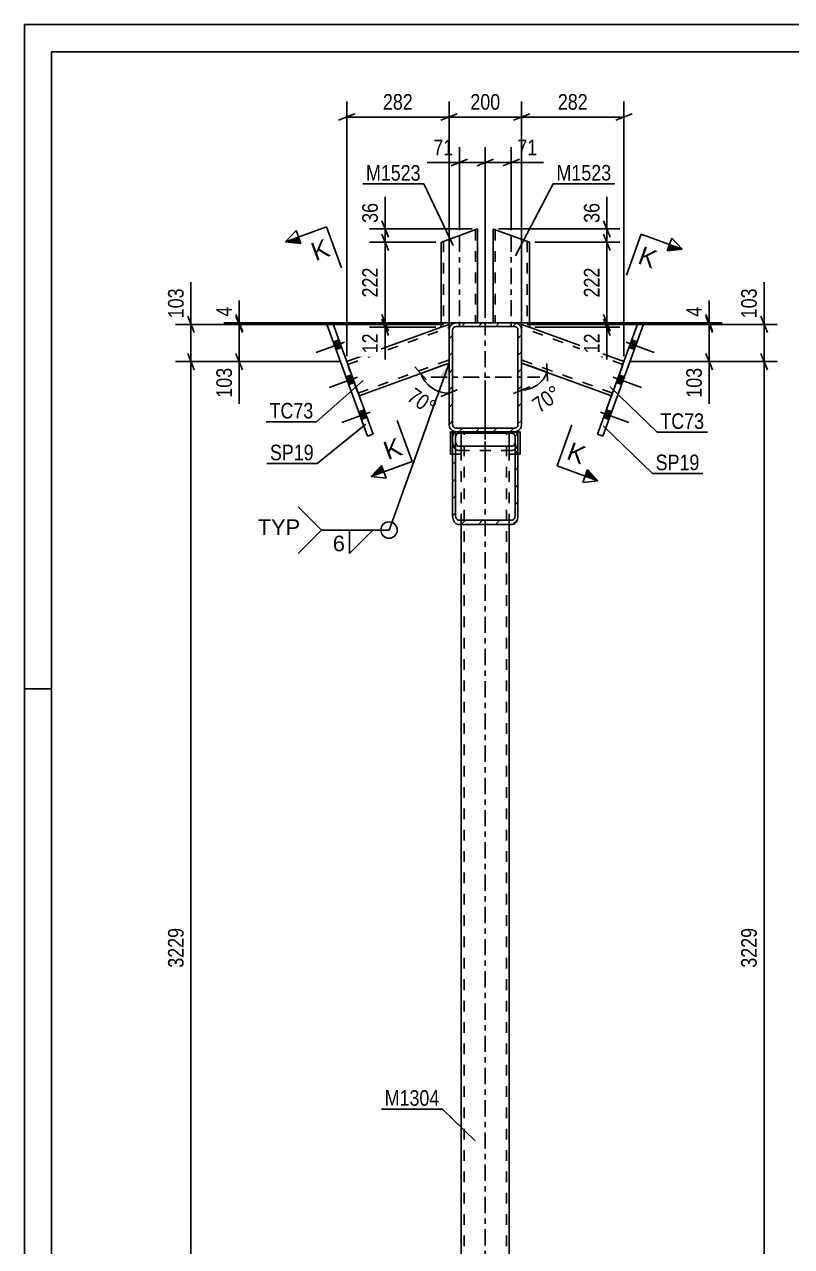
# Model space of a CAD drawing. Header units: millimetres. Extents: x 0 to 594, y 0 to 420.
# Drawn here: x 0 to 140.9, y 195.6 to 420 of the extents above; entities that cross this region are included whole.
import ezdxf

# ---------------------------------------------------------------- set-up
doc = ezdxf.new("R2010")
doc.units = ezdxf.units.MM
doc.linetypes.add('DXK_LINE_DOT2', pattern=[3.9198, 1.9599, -1.9599])
doc.linetypes.add('DXK_LINE_DOT3', pattern=[5.9187, 2.979, -0.9799, 0.9799, -0.9799])
doc.styles.add('Arial', font='ARIAL.TTF', dxfattribs={"height": 0.2})
doc.styles.add('Arial Narrow', font='ARIALN.TTF', dxfattribs={"height": 0.2})

# ---------------------------------------------------------------- blocks, each defined once
blk = doc.blocks.new('Unknown-761544551-1135 - 11509')
at = {"color": 5, "linetype": 'Continuous'}
for p, q in [((594, 420), (0, 420)), ((0, 420), (0, 0)), ((589, 415), (5, 415)), ((5, 415), (5, 5)), ((5, 298), (0, 298))]:
    blk.add_line(p, q, dxfattribs=at)
blk = doc.blocks.new('Part-761544551-2228 - 2136')
at = {"linetype": 'Continuous'}
h = blk.add_hatch(dxfattribs=at)
h.set_pattern_fill('', scale=0.7, style=0, pattern_type=0)
h.set_pattern_definition([(45, (77.988, 346.5466), (-1.57154, 1.57154), [])])
h.paths.add_polyline_path([(77.99, 363.88), (77.99, 346.55), (78.09, 346.04), (78.38, 345.6), (78.81, 345.31), (79.32, 345.21), (89.99, 345.21), (90.5, 345.31), (90.93, 345.6), (91.22, 346.04), (91.32, 346.55), (91.32, 363.88), (91.22, 364.39), (90.93, 364.82), (90.5, 365.11), (89.99, 365.21), (79.32, 365.21), (78.81, 365.11), (78.38, 364.82), (78.09, 364.39)])
h.paths.add_polyline_path([(78.85, 364.35), (79.07, 364.5), (79.32, 364.55), (89.99, 364.55), (90.24, 364.5), (90.46, 364.35), (90.6, 364.14), (90.65, 363.88), (90.65, 346.55), (90.6, 346.29), (90.46, 346.08), (90.24, 345.93), (89.99, 345.88), (79.32, 345.88), (79.07, 345.93), (78.85, 346.08), (78.71, 346.29), (78.65, 346.55), (78.65, 363.88), (78.71, 364.14)])
at = {"color": 2, "linetype": 'Continuous'}
for p, q in [((78.09, 364.39), (77.99, 363.88)), ((77.99, 346.55), (77.99, 363.88)), ((78.65, 363.88), (78.71, 364.14)), ((78.65, 346.55), (78.65, 363.88)), ((79.32, 365.21), (78.81, 365.11)), ((79.07, 364.5), (79.32, 364.55)), ((79.32, 365.21), (89.99, 365.21)), ((79.32, 364.55), (89.99, 364.55)), ((90.5, 365.11), (89.99, 365.21)), ((89.99, 364.55), (90.24, 364.5)), ((90.6, 364.14), (90.65, 363.88)), ((90.65, 346.55), (90.65, 363.88)), ((91.32, 363.88), (91.22, 364.39)), ((91.32, 346.55), (91.32, 363.88)), ((77.99, 346.55), (78.09, 346.04)), ((78.71, 346.29), (78.65, 346.55)), ((79.32, 345.88), (79.07, 345.93)), ((79.32, 345.88), (89.99, 345.88)), ((90.24, 345.93), (89.99, 345.88)), ((90.65, 346.55), (90.6, 346.29)), ((91.22, 346.04), (91.32, 346.55)), ((78.81, 345.31), (79.32, 345.21)), ((79.32, 345.21), (89.99, 345.21)), ((89.99, 345.21), (90.5, 345.31))]:
    blk.add_line(p, q, dxfattribs=at)
at = {"color": 7, "linetype": 'DXK_LINE_DOT3'}
for p, q in [((84.65, 345.21), (84.65, 365.21)), ((74.65, 355.21), (94.65, 355.21))]:
    blk.add_line(p, q, dxfattribs=at)
at = {"color": 2, "linetype": 'Continuous'}
for centre, radius, start, end in [((79.32, 363.88), 1.33, 112.5, 157.5), ((79.32, 363.88), 0.667, 112.5, 157.5), ((89.99, 363.88), 0.667, 22.5, 67.5), ((89.99, 363.88), 1.33, 22.5, 67.5), ((79.32, 346.55), 1.33, 202.5, 247.5), ((79.32, 346.55), 0.667, 202.5, 247.5), ((89.99, 346.55), 0.667, 292.5, 337.5), ((89.99, 346.55), 1.33, 292.5, 337.5)]:
    blk.add_arc(centre, radius, start, end, dxfattribs=at)
blk = doc.blocks.new('Part-761544551-2164 - 2136')
at = {"color": 2, "linetype": 'Continuous'}
for p, q in [((112.68, 365.13), (105.27, 344.77)), ((106.27, 344.4), (113.68, 364.76)), ((113.68, 364.76), (112.68, 365.13)), ((105.27, 344.77), (106.27, 344.4))]:
    blk.add_line(p, q, dxfattribs=at)
blk = doc.blocks.new('Part-761544551-2204 - 2136')
at = {"color": 7, "linetype": 'DXK_LINE_DOT3'}
blk.add_line((84.65, 340.42), (84.65, 352.5), dxfattribs=at)
at = {"color": 7, "linetype": 'DXK_LINE_DOT2'}
for p, q in [((78.65, 333.22), (78.65, 345.21)), ((78.65, 345.21), (79.19, 345.21)), ((79.19, 345.21), (79.19, 333.22)), ((90.12, 333.22), (90.12, 345.21)), ((90.12, 345.21), (90.65, 345.21)), ((90.65, 345.21), (90.65, 333.22)), ((78.65, 343.33), (78.74, 342.74)), ((79.23, 343.04), (79.19, 343.33)), ((79.31, 341.89), (79.52, 341.84)), ((79.72, 342.55), (79.52, 342.61)), ((79.52, 341.84), (79.72, 341.78)), ((79.72, 342.55), (89.59, 342.55)), ((89.59, 341.78), (79.72, 341.78)), ((89.79, 342.61), (89.59, 342.55)), ((89.59, 341.78), (89.97, 341.89)), ((89.97, 341.89), (90, 341.89)), ((90.12, 343.33), (90.08, 343.04)), ((90.57, 342.74), (90.65, 343.33))]:
    blk.add_line(p, q, dxfattribs=at)
for centre, radius, start, end in [((80.12, 343.06), 1.42, 193.2949, 235.5336), ((79.92, 343.2), 0.709, 193.2949, 235.5336), ((89.39, 343.2), 0.709, 304.4664, 346.7051), ((89.19, 343.06), 1.42, 304.4664, 346.7051)]:
    blk.add_arc(centre, radius, start, end, dxfattribs=at)
blk = doc.blocks.new('Part-761544551-2288 - 2136')
at = {"color": 2, "linetype": 'Continuous'}
for p, q in [((78.25, 345.21), (78.65, 345.21)), ((78.25, 341.11), (78.25, 345.21)), ((80.25, 342.56), (80.25, 344.94)), ((78.25, 341.11), (78.65, 341.11))]:
    blk.add_line(p, q, dxfattribs=at)
at = {"color": 7, "linetype": 'DXK_LINE_DOT2'}
for p, q in [((78.65, 345.21), (80.25, 345.21)), ((80.25, 345.21), (80.25, 344.94)), ((78.65, 341.11), (80.25, 341.11)), ((80.25, 341.11), (80.25, 342.56))]:
    blk.add_line(p, q, dxfattribs=at)
blk = doc.blocks.new('Part-761544551-2144 - 2136')
at = {"color": 2, "linetype": 'Continuous'}
for p, q in [((91.32, 364.92), (91.32, 363.88)), ((110.12, 358.08), (92.75, 364.4)), ((107.84, 351.82), (91.32, 357.83))]:
    blk.add_line(p, q, dxfattribs=at)
at = {"color": 7, "linetype": 'DXK_LINE_DOT2'}
for p, q in [((91.32, 364.92), (91.32, 364.59)), ((91.32, 364.92), (92.75, 364.4)), ((109.93, 357.58), (91.32, 364.35)), ((91.32, 363.88), (91.32, 357.83)), ((108.02, 352.32), (91.32, 358.4)), ((107.84, 351.82), (110.12, 358.08))]:
    blk.add_line(p, q, dxfattribs=at)
blk = doc.blocks.new('Part-761544551-2169 - 2136')
at = {"color": 2, "linetype": 'Continuous'}
for p, q in [((55.63, 364.76), (56.63, 365.13)), ((55.63, 364.76), (63.04, 344.4)), ((64.04, 344.77), (56.63, 365.13)), ((63.04, 344.4), (64.04, 344.77))]:
    blk.add_line(p, q, dxfattribs=at)
blk = doc.blocks.new('Part-761544551-2187 - 2136')
at = {"color": 2, "linetype": 'Continuous'}
for p, q in [((76.56, 364.4), (59.19, 358.08)), ((77.99, 364.92), (77.99, 363.88)), ((61.47, 351.82), (77.99, 357.83))]:
    blk.add_line(p, q, dxfattribs=at)
at = {"color": 7, "linetype": 'DXK_LINE_DOT2'}
for p, q in [((59.38, 357.58), (77.99, 364.35)), ((76.56, 364.4), (77.99, 364.92)), ((77.99, 363.88), (77.99, 357.83)), ((59.19, 358.08), (61.47, 351.82)), ((61.29, 352.32), (77.99, 358.4))]:
    blk.add_line(p, q, dxfattribs=at)
blk = doc.blocks.new('Bolt-761544551-2379 - 2136')
at = {"linetype": 'Continuous'}
for points in [[(111.56, 362.06), (111.06, 360.68), (112.06, 360.32), (112.57, 361.7)], [(111.56, 362.06), (111.06, 360.68), (112.06, 360.32), (112.57, 361.7)], [(111.56, 362.06), (111.06, 360.68), (112.06, 360.32), (112.57, 361.7)], [(109.23, 355.64), (108.72, 354.26), (109.73, 353.9), (110.23, 355.27)], [(109.23, 355.64), (108.72, 354.26), (109.73, 353.9), (110.23, 355.27)], [(106.89, 349.22), (106.39, 347.84), (107.39, 347.47), (107.89, 348.85)], [(106.89, 349.22), (106.39, 347.84), (107.39, 347.47), (107.89, 348.85)], [(106.89, 349.22), (106.39, 347.84), (107.39, 347.47), (107.89, 348.85)]]:
    blk.add_hatch(color=1, dxfattribs=at).paths.add_polyline_path(points)
at = {"color": 1, "linetype": 'Continuous'}
for p, q in [((110.5, 361.67), (115.7, 359.77)), ((110.5, 361.67), (115.7, 359.77)), ((110.5, 361.67), (115.7, 359.77)), ((111.56, 362.06), (112.57, 361.7)), ((111.56, 362.06), (112.57, 361.7)), ((111.56, 362.06), (112.57, 361.7)), ((111.06, 360.68), (112.06, 360.32)), ((111.06, 360.68), (112.06, 360.32)), ((111.06, 360.68), (112.06, 360.32)), ((108.16, 355.25), (113.36, 353.35)), ((108.16, 355.25), (113.36, 353.35)), ((109.23, 355.64), (110.23, 355.27)), ((109.23, 355.64), (110.23, 355.27)), ((108.72, 354.26), (109.73, 353.9)), ((108.72, 354.26), (109.73, 353.9)), ((105.82, 348.82), (111.02, 346.93)), ((105.82, 348.82), (111.02, 346.93)), ((105.82, 348.82), (111.02, 346.93)), ((106.39, 347.84), (107.39, 347.47)), ((106.39, 347.84), (107.39, 347.47)), ((106.39, 347.84), (107.39, 347.47)), ((106.89, 349.22), (107.89, 348.85)), ((106.89, 349.22), (107.89, 348.85)), ((106.89, 349.22), (107.89, 348.85))]:
    blk.add_line(p, q, dxfattribs=at)
blk = doc.blocks.new('Part-761544551-2221 - 2136')
at = {"color": 7, "linetype": 'DXK_LINE_DOT3'}
blk.add_line((84.65, 142.55), (84.65, 355.21), dxfattribs=at)
at = {"color": 7, "linetype": 'DXK_LINE_DOT2'}
for p, q in [((80.25, 345.21), (89.05, 345.21)), ((80.25, 328.2), (80.25, 345.21)), ((80.79, 152.55), (80.79, 345.21)), ((88.52, 152.55), (88.52, 345.21)), ((89.05, 328.2), (89.05, 345.21)), ((80.25, 152.55), (80.25, 169.56)), ((89.05, 152.55), (89.05, 169.56)), ((80.25, 152.55), (89.05, 152.55))]:
    blk.add_line(p, q, dxfattribs=at)
at = {"color": 2, "linetype": 'Continuous'}
for p, q in [((80.25, 169.56), (80.25, 328.2)), ((89.05, 169.56), (89.05, 328.2))]:
    blk.add_line(p, q, dxfattribs=at)
blk = doc.blocks.new('Part-761544551-2232 - 2136')
at = {"linetype": 'Continuous'}
h = blk.add_hatch(dxfattribs=at)
h.set_pattern_fill('', scale=0.7, style=0, pattern_type=0)
h.set_pattern_definition([(45, (78.6547, 329.7607), (-1.57154, 1.57154), [])])
h.paths.add_polyline_path([(78.65, 344.16), (78.65, 329.76), (78.74, 329.16), (78.97, 328.66), (79.31, 328.32), (79.72, 328.2), (89.59, 328.2), (90, 328.32), (90.34, 328.66), (90.57, 329.16), (90.65, 329.76), (90.65, 344.16), (90.57, 344.76), (90.37, 345.21), (78.94, 345.21), (78.74, 344.76)])
h.paths.add_polyline_path([(79.34, 344.71), (79.52, 344.88), (79.72, 344.94), (89.59, 344.94), (89.79, 344.88), (89.97, 344.71), (90.08, 344.46), (90.12, 344.16), (90.12, 329.76), (90.08, 329.46), (89.97, 329.21), (89.79, 329.04), (89.59, 328.98), (79.72, 328.98), (79.52, 329.04), (79.34, 329.21), (79.23, 329.46), (79.19, 329.76), (79.19, 344.16), (79.23, 344.46)])
at = {"color": 2, "linetype": 'Continuous'}
for p, q in [((78.65, 344.16), (78.65, 345.21)), ((78.65, 345.21), (78.94, 345.21)), ((78.74, 344.76), (78.65, 344.16)), ((78.65, 329.76), (78.65, 344.16)), ((78.94, 345.21), (78.74, 344.76)), ((78.94, 345.21), (90.37, 345.21)), ((79.19, 344.16), (79.23, 344.46)), ((79.19, 329.76), (79.19, 344.16)), ((79.52, 344.88), (79.72, 344.94)), ((79.72, 344.94), (89.59, 344.94)), ((89.59, 344.94), (89.79, 344.88)), ((90.08, 344.46), (90.12, 344.16)), ((90.12, 329.76), (90.12, 344.16)), ((90.65, 345.21), (90.37, 345.21)), ((90.57, 344.76), (90.37, 345.21)), ((90.65, 344.16), (90.57, 344.76)), ((90.65, 344.16), (90.65, 345.21)), ((90.65, 329.76), (90.65, 344.16)), ((79.19, 343.33), (79.23, 343.04)), ((79.52, 342.61), (79.72, 342.55)), ((79.72, 342.55), (89.59, 342.55)), ((89.59, 342.55), (89.79, 342.61)), ((90.08, 343.04), (90.12, 343.33)), ((78.65, 329.76), (78.74, 329.16)), ((79.23, 329.46), (79.19, 329.76)), ((79.31, 328.32), (79.72, 328.2)), ((79.72, 328.98), (79.52, 329.04)), ((79.72, 328.98), (89.59, 328.98)), ((79.72, 328.2), (89.59, 328.2)), ((89.79, 329.04), (89.59, 328.98)), ((89.59, 328.2), (90, 328.32)), ((90.12, 329.76), (90.08, 329.46)), ((90.57, 329.16), (90.65, 329.76))]:
    blk.add_line(p, q, dxfattribs=at)
at = {"color": 7, "linetype": 'DXK_LINE_DOT2'}
for p, q in [((78.65, 329.76), (78.65, 344.16)), ((78.94, 345.21), (90.37, 345.21)), ((79.19, 329.76), (79.19, 345.21)), ((90.12, 329.76), (90.12, 345.21)), ((90.65, 329.76), (90.65, 344.16)), ((78.74, 342.74), (78.65, 343.33)), ((79.72, 341.78), (79.31, 341.89)), ((79.72, 341.78), (89.59, 341.78)), ((90, 341.89), (89.59, 341.78)), ((90.65, 343.33), (90.57, 342.74))]:
    blk.add_line(p, q, dxfattribs=at)
at = {"color": 2, "linetype": 'Continuous'}
for centre, radius, start, end in [((79.92, 344.3), 0.709, 124.4664, 166.7051), ((89.39, 344.3), 0.709, 13.2949, 55.5336), ((79.92, 343.2), 0.709, 193.2949, 235.5336), ((89.39, 343.2), 0.709, 304.4664, 346.7051), ((80.12, 329.49), 1.42, 193.2949, 235.5336), ((79.92, 329.63), 0.709, 193.2949, 235.5336), ((89.39, 329.63), 0.709, 304.4664, 346.7051), ((89.19, 329.49), 1.42, 304.4664, 346.7051)]:
    blk.add_arc(centre, radius, start, end, dxfattribs=at)
at = {"color": 7, "linetype": 'DXK_LINE_DOT2'}
for centre, start, end in [((80.12, 343.06), 193.2949, 235.5336), ((89.19, 343.06), 304.4664, 346.7051)]:
    blk.add_arc(centre, 1.42, start, end, dxfattribs=at)
blk = doc.blocks.new('Part-761544551-2258 - 2136')
at = {"color": 2, "linetype": 'Continuous'}
for p, q in [((86.08, 382.44), (86.14, 382.41)), ((86.08, 365.21), (86.08, 382.44)), ((86.14, 382.41), (92.75, 380.01)), ((92.75, 380.01), (92.75, 364.4)), ((89.99, 365.21), (91.32, 365.21)), ((91.32, 365.21), (91.32, 364.92)), ((91.32, 364.92), (92.69, 364.42)), ((92.75, 364.4), (92.69, 364.42))]:
    blk.add_line(p, q, dxfattribs=at)
at = {"color": 7, "linetype": 'DXK_LINE_DOT2'}
for p, q in [((86.48, 382.29), (86.48, 365.21)), ((86.48, 382.29), (86.51, 382.28)), ((92.35, 380.15), (92.35, 364.55)), ((89.99, 365.21), (86.08, 365.21))]:
    blk.add_line(p, q, dxfattribs=at)
at = {"color": 7, "linetype": 'DXK_LINE_DOT3'}
blk.add_line((89.42, 381.22), (89.42, 364.4), dxfattribs=at)
blk = doc.blocks.new('Part-761544551-2273 - 2136')
at = {"color": 2, "linetype": 'Continuous'}
for p, q in [((76.62, 380.03), (82.43, 382.14)), ((83.23, 382.44), (82.43, 382.14)), ((83.23, 365.21), (83.23, 382.44)), ((76.56, 380.01), (76.62, 380.03)), ((76.56, 380.01), (76.56, 364.4)), ((77.99, 364.92), (76.56, 364.4)), ((79.32, 365.21), (77.99, 365.21)), ((77.99, 365.21), (77.99, 364.92))]:
    blk.add_line(p, q, dxfattribs=at)
at = {"color": 7, "linetype": 'DXK_LINE_DOT2'}
for p, q in [((82.83, 382.29), (82.83, 365.21)), ((76.96, 380.15), (76.99, 380.17)), ((76.96, 380.15), (76.96, 364.55)), ((79.32, 365.21), (83.23, 365.21))]:
    blk.add_line(p, q, dxfattribs=at)
at = {"color": 7, "linetype": 'DXK_LINE_DOT3'}
blk.add_line((79.89, 381.22), (79.89, 364.4), dxfattribs=at)
blk = doc.blocks.new('Part-761544551-2274 - 2136')
at = {"color": 7, "linetype": 'DXK_LINE_DOT2'}
for p, q in [((78.25, 345.21), (78.25, 345.21)), ((78.25, 345.21), (80.25, 345.21)), ((80.25, 345.21), (78.25, 345.21)), ((78.25, 345.21), (78.25, 341.11)), ((80.25, 345.21), (80.25, 345.21)), ((80.25, 345.21), (80.25, 341.11)), ((80.25, 341.11), (78.25, 341.11)), ((80.25, 341.11), (78.25, 341.11))]:
    blk.add_line(p, q, dxfattribs=at)
blk = doc.blocks.new('Part-761544551-2275 - 2136')
at = {"color": 7, "linetype": 'DXK_LINE_DOT2'}
for p, q in [((91.05, 345.21), (89.05, 345.21)), ((89.05, 345.21), (89.05, 345.21)), ((89.05, 345.21), (91.05, 345.21)), ((89.05, 341.11), (89.05, 345.21)), ((91.05, 345.21), (91.05, 345.21)), ((91.05, 341.11), (91.05, 345.21)), ((91.05, 341.11), (89.05, 341.11)), ((89.05, 341.11), (91.05, 341.11))]:
    blk.add_line(p, q, dxfattribs=at)
blk = doc.blocks.new('Part-761544551-2289 - 2136')
at = {"color": 7, "linetype": 'DXK_LINE_DOT2'}
for p, q in [((90.65, 345.21), (89.05, 345.21)), ((89.05, 344.94), (89.05, 345.21)), ((89.05, 341.11), (89.05, 342.56)), ((90.65, 341.11), (89.05, 341.11))]:
    blk.add_line(p, q, dxfattribs=at)
at = {"color": 2, "linetype": 'Continuous'}
for p, q in [((89.05, 342.56), (89.05, 344.94)), ((91.05, 345.21), (90.65, 345.21)), ((91.05, 341.11), (91.05, 345.21)), ((91.05, 341.11), (90.65, 341.11))]:
    blk.add_line(p, q, dxfattribs=at)
blk = doc.blocks.new('Bolt-761544551-2365 - 2136')
at = {"linetype": 'Continuous'}
for points in [[(58.25, 360.68), (57.75, 362.06), (56.74, 361.7), (57.25, 360.32)], [(58.25, 360.68), (57.75, 362.06), (56.74, 361.7), (57.25, 360.32)], [(58.25, 360.68), (57.75, 362.06), (56.74, 361.7), (57.25, 360.32)], [(60.59, 354.26), (60.08, 355.64), (59.08, 355.27), (59.58, 353.9)], [(60.59, 354.26), (60.08, 355.64), (59.08, 355.27), (59.58, 353.9)], [(62.92, 347.84), (62.42, 349.22), (61.42, 348.85), (61.92, 347.47)], [(62.92, 347.84), (62.42, 349.22), (61.42, 348.85), (61.92, 347.47)], [(62.92, 347.84), (62.42, 349.22), (61.42, 348.85), (61.92, 347.47)]]:
    blk.add_hatch(color=1, dxfattribs=at).paths.add_polyline_path(points)
at = {"color": 1, "linetype": 'Continuous'}
for p, q in [((58.81, 361.67), (53.61, 359.77)), ((58.81, 361.67), (53.61, 359.77)), ((58.81, 361.67), (53.61, 359.77)), ((57.75, 362.06), (56.74, 361.7)), ((57.75, 362.06), (56.74, 361.7)), ((57.75, 362.06), (56.74, 361.7)), ((58.25, 360.68), (57.25, 360.32)), ((58.25, 360.68), (57.25, 360.32)), ((58.25, 360.68), (57.25, 360.32)), ((61.15, 355.25), (55.95, 353.35)), ((61.15, 355.25), (55.95, 353.35)), ((60.08, 355.64), (59.08, 355.27)), ((60.08, 355.64), (59.08, 355.27)), ((60.59, 354.26), (59.58, 353.9)), ((60.59, 354.26), (59.58, 353.9)), ((63.49, 348.82), (58.29, 346.93)), ((63.49, 348.82), (58.29, 346.93)), ((63.49, 348.82), (58.29, 346.93)), ((62.42, 349.22), (61.42, 348.85)), ((62.42, 349.22), (61.42, 348.85)), ((62.42, 349.22), (61.42, 348.85)), ((62.92, 347.84), (61.92, 347.47)), ((62.92, 347.84), (61.92, 347.47)), ((62.92, 347.84), (61.92, 347.47))]:
    blk.add_line(p, q, dxfattribs=at)
blk = doc.blocks.new('AngleDimension-761544551-2536 - 2136')
at = {"color": 7, "linetype": 'Continuous'}
for p, q in [((71.71, 357.14), (73.86, 354.73)), ((72.79, 355.93), (77.99, 357.83)), ((77.05, 357.49), (72.79, 355.93)), ((77.99, 352.29), (77.99, 357.83)), ((79.49, 352.89), (76.49, 351.69))]:
    blk.add_line(p, q, dxfattribs=at)
blk.add_arc((77.99, 357.83), 5.54, 200, 270, dxfattribs=at)
at = {"color": 0}
blk.add_wipeout([(74.53, 347.26), (76.94, 350.7), (71.65, 354.41), (69.24, 350.97)], dxfattribs=at)
at = {"color": 3, "style": 'Arial Narrow'}
blk.add_text('70°', height=2.863, rotation=-35.002, dxfattribs=at).set_placement((70.08, 351.11))
blk = doc.blocks.new('StraightDimension-761544551-7397 - 2136')
at = {"color": 7, "linetype": 'Continuous'}
for p, q in [((38.86, 366.42), (40.06, 363.42)), ((76.99, 364.92), (36.61, 364.92)), ((39.46, 358.08), (39.46, 364.92)), ((40.06, 356.58), (38.86, 359.58)), ((58.19, 358.08), (36.61, 358.08))]:
    blk.add_line(p, q, dxfattribs=at)
at = {"color": 0}
blk.add_wipeout([(38.71, 357.56), (34.51, 357.56), (34.51, 350.87), (38.71, 350.87)], dxfattribs=at)
at = {"color": 7, "linetype": 'Continuous'}
blk.add_line((39.46, 358.08), (39.46, 350.35), dxfattribs=at)
blk.add_line((39.46, 358.08), (39.46, 350.35), dxfattribs=at)
at = {"color": 3, "style": 'Arial Narrow'}
blk.add_text('103', height=2.863, rotation=90.0002, dxfattribs=at).set_placement((38.11, 351.47))
blk = doc.blocks.new('StraightDimension-761544551-2446 - 2136')
at = {"color": 7, "linetype": 'Continuous'}
for p, q in [((65.66, 366.71), (66.86, 363.71)), ((66.86, 362.9), (65.66, 365.9)), ((78.32, 365.21), (63.41, 365.21)), ((75.56, 364.4), (63.41, 364.4)), ((66.26, 364.4), (66.26, 365.21))]:
    blk.add_line(p, q, dxfattribs=at)
at = {"color": 0}
blk.add_wipeout([(65.51, 363.88), (61.31, 363.88), (61.31, 359.02), (65.51, 359.02)], dxfattribs=at)
at = {"color": 7, "linetype": 'Continuous'}
blk.add_line((66.26, 364.4), (66.26, 358.5), dxfattribs=at)
blk.add_line((66.26, 364.4), (66.26, 358.5), dxfattribs=at)
at = {"color": 3, "style": 'Arial Narrow'}
blk.add_text('12', height=2.863, rotation=90.0002, dxfattribs=at).set_placement((64.91, 359.62))
blk = doc.blocks.new('StraightDimension-761544551-2521 - 2136')
at = {"color": 7, "linetype": 'Continuous'}
for p, q in [((84.65, 366.12), (84.65, 397.49)), ((89.42, 382.22), (89.42, 397.49)), ((83.15, 394.04), (86.15, 395.24)), ((90.92, 395.24), (87.92, 394.04)), ((84.65, 394.64), (89.42, 394.64))]:
    blk.add_line(p, q, dxfattribs=at)
at = {"color": 0}
blk.add_wipeout([(94.8, 395.39), (94.8, 399.59), (89.94, 399.59), (89.94, 395.39)], dxfattribs=at)
at = {"color": 7, "linetype": 'Continuous'}
blk.add_line((89.42, 394.64), (95.32, 394.64), dxfattribs=at)
blk.add_line((89.42, 394.64), (95.32, 394.64), dxfattribs=at)
at = {"color": 3, "style": 'Arial Narrow'}
blk.add_text('71', height=2.863, dxfattribs=at).set_placement((90.54, 395.99))
blk = doc.blocks.new('StraightDimension-761544551-7466 - 2136')
at = {"color": 7, "linetype": 'Continuous'}
for p, q in [((125.17, 366.71), (126.37, 363.71)), ((126.37, 363.42), (125.17, 366.42)), ((90.99, 365.21), (128.17, 365.21)), ((92.32, 364.92), (128.17, 364.92)), ((125.77, 364.92), (125.77, 365.21))]:
    blk.add_line(p, q, dxfattribs=at)
at = {"color": 0}
blk.add_wipeout([(125.02, 368.77), (120.82, 368.77), (120.82, 365.74), (125.02, 365.74)], dxfattribs=at)
at = {"color": 7, "linetype": 'Continuous'}
blk.add_line((125.77, 365.21), (125.77, 369.29), dxfattribs=at)
blk.add_line((125.77, 365.21), (125.77, 369.29), dxfattribs=at)
at = {"color": 3, "style": 'Arial Narrow'}
blk.add_text('4', height=2.86, rotation=90.0002, dxfattribs=at).set_placement((124.42, 366.34))
blk = doc.blocks.new('AngleDimension-761544551-2532 - 2136')
at = {"color": 7, "linetype": 'Continuous'}
for p, q in [((96, 356.13), (91.32, 357.83)), ((91.32, 352.85), (91.32, 357.83)), ((92.26, 357.49), (96, 356.13)), ((95.95, 357.74), (96.05, 354.51)), ((89.82, 352.25), (92.82, 353.45))]:
    blk.add_line(p, q, dxfattribs=at)
blk.add_arc((91.32, 357.83), 4.98, 270, 340, dxfattribs=at)
at = {"color": 0}
blk.add_wipeout([(99.75, 351.43), (97.34, 354.87), (92.05, 351.16), (94.46, 347.72)], dxfattribs=at)
at = {"color": 3, "style": 'Arial Narrow'}
blk.add_text('70°', height=2.863, rotation=35.002, dxfattribs=at).set_placement((94.6, 348.56))
blk = doc.blocks.new('StraightDimension-761544551-2429 - 2136')
at = {"color": 7, "linetype": 'Continuous'}
for p, q in [((106.38, 366.71), (107.58, 363.71)), ((107.58, 362.9), (106.38, 365.9)), ((87.08, 365.21), (109.38, 365.21)), ((93.75, 364.4), (109.38, 364.4)), ((106.98, 364.4), (106.98, 365.21))]:
    blk.add_line(p, q, dxfattribs=at)
at = {"color": 0}
blk.add_wipeout([(106.23, 363.88), (102.03, 363.88), (102.03, 359.02), (106.23, 359.02)], dxfattribs=at)
at = {"color": 7, "linetype": 'Continuous'}
blk.add_line((106.98, 364.4), (106.98, 358.5), dxfattribs=at)
blk.add_line((106.98, 364.4), (106.98, 358.5), dxfattribs=at)
at = {"color": 3, "style": 'Arial Narrow'}
blk.add_text('12', height=2.863, rotation=90.0002, dxfattribs=at).set_placement((105.63, 359.62))
blk = doc.blocks.new('StraightDimension-761544551-2381 - 2136')
at = {"color": 7, "linetype": 'Continuous'}
for p, q in [((106.38, 383.94), (107.58, 380.94)), ((87.08, 382.44), (109.38, 382.44)), ((107.58, 378.51), (106.38, 381.51)), ((106.98, 380.01), (106.98, 382.44)), ((93.75, 380.01), (109.38, 380.01))]:
    blk.add_line(p, q, dxfattribs=at)
at = {"color": 0}
blk.add_wipeout([(106.23, 387.82), (102.03, 387.82), (102.03, 382.96), (106.23, 382.96)], dxfattribs=at)
at = {"color": 7, "linetype": 'Continuous'}
blk.add_line((106.98, 382.44), (106.98, 388.34), dxfattribs=at)
blk.add_line((106.98, 382.44), (106.98, 388.34), dxfattribs=at)
at = {"color": 3, "style": 'Arial Narrow'}
blk.add_text('36', height=2.863, rotation=90.0002, dxfattribs=at).set_placement((105.63, 383.56))
blk = doc.blocks.new('StraightDimension-761544551-2407 - 2136')
at = {"color": 7, "linetype": 'Continuous'}
for p, q in [((107.58, 378.51), (106.38, 381.51)), ((93.75, 380.01), (109.38, 380.01)), ((106.98, 365.21), (106.98, 380.01)), ((106.38, 366.71), (107.58, 363.71)), ((87.08, 365.21), (109.38, 365.21))]:
    blk.add_line(p, q, dxfattribs=at)
at = {"color": 0}
blk.add_wipeout([(106.23, 375.95), (102.03, 375.95), (102.03, 369.27), (106.23, 369.27)], dxfattribs=at)
at = {"color": 3, "style": 'Arial Narrow'}
blk.add_text('222', height=2.863, rotation=90.0002, dxfattribs=at).set_placement((105.63, 369.87))
blk = doc.blocks.new('StraightDimension-761544551-2465 - 2136')
at = {"color": 7, "linetype": 'Continuous'}
for p, q in [((66.86, 378.51), (65.66, 381.51)), ((75.56, 380.01), (63.41, 380.01)), ((66.26, 365.21), (66.26, 380.01)), ((65.66, 366.71), (66.86, 363.71)), ((78.32, 365.21), (63.41, 365.21))]:
    blk.add_line(p, q, dxfattribs=at)
at = {"color": 0}
blk.add_wipeout([(65.51, 375.95), (61.31, 375.95), (61.31, 369.27), (65.51, 369.27)], dxfattribs=at)
at = {"color": 3, "style": 'Arial Narrow'}
blk.add_text('222', height=2.863, rotation=90.0002, dxfattribs=at).set_placement((64.91, 369.87))
blk = doc.blocks.new('StraightDimension-761544551-2490 - 2136')
at = {"color": 7, "linetype": 'Continuous'}
for p, q in [((65.66, 383.94), (66.86, 380.94)), ((82.23, 382.44), (63.41, 382.44)), ((66.86, 378.51), (65.66, 381.51)), ((66.26, 380.01), (66.26, 382.44)), ((75.56, 380.01), (63.41, 380.01))]:
    blk.add_line(p, q, dxfattribs=at)
at = {"color": 0}
blk.add_wipeout([(65.51, 387.82), (61.31, 387.82), (61.31, 382.96), (65.51, 382.96)], dxfattribs=at)
at = {"color": 7, "linetype": 'Continuous'}
blk.add_line((66.26, 382.44), (66.26, 388.34), dxfattribs=at)
blk.add_line((66.26, 382.44), (66.26, 388.34), dxfattribs=at)
at = {"color": 3, "style": 'Arial Narrow'}
blk.add_text('36', height=2.863, rotation=90.0002, dxfattribs=at).set_placement((64.91, 383.56))
blk = doc.blocks.new('StraightDimension-761544551-2511 - 2136')
at = {"color": 7, "linetype": 'Continuous'}
for p, q in [((79.89, 382.23), (79.89, 397.49)), ((84.65, 366.12), (84.65, 397.49)), ((78.39, 394.04), (81.39, 395.24)), ((86.15, 395.24), (83.15, 394.04)), ((79.89, 394.64), (84.65, 394.64))]:
    blk.add_line(p, q, dxfattribs=at)
at = {"color": 0}
blk.add_wipeout([(79.37, 395.39), (79.37, 399.59), (74.51, 399.59), (74.51, 395.39)], dxfattribs=at)
at = {"color": 7, "linetype": 'Continuous'}
blk.add_line((79.89, 394.64), (73.99, 394.64), dxfattribs=at)
blk.add_line((79.89, 394.64), (73.99, 394.64), dxfattribs=at)
at = {"color": 3, "style": 'Arial Narrow'}
blk.add_text('71', height=2.863, dxfattribs=at).set_placement((75.11, 395.99))
blk = doc.blocks.new('StraightDimension-761544551-2540 - 2136')
at = {"color": 7, "linetype": 'Continuous'}
for p, q in [((135.26, 366.42), (136.46, 363.42)), ((92.32, 364.92), (138.26, 364.92)), ((135.86, 358.08), (135.86, 364.92)), ((136.46, 356.58), (135.26, 359.58)), ((111.12, 358.08), (138.26, 358.08))]:
    blk.add_line(p, q, dxfattribs=at)
at = {"color": 0}
blk.add_wipeout([(135.11, 372.13), (130.91, 372.13), (130.91, 365.45), (135.11, 365.45)], dxfattribs=at)
at = {"color": 7, "linetype": 'Continuous'}
blk.add_line((135.86, 364.92), (135.86, 372.66), dxfattribs=at)
blk.add_line((135.86, 364.92), (135.86, 372.66), dxfattribs=at)
at = {"color": 3, "style": 'Arial Narrow'}
blk.add_text('103', height=2.863, rotation=90.0002, dxfattribs=at).set_placement((134.51, 366.05))
blk = doc.blocks.new('StraightDimension-761544551-2541 - 2136')
at = {"color": 7, "linetype": 'Continuous'}
for p, q in [((136.46, 356.58), (135.26, 359.58)), ((111.12, 358.08), (138.26, 358.08)), ((135.86, 142.83), (135.86, 358.08)), ((135.26, 144.33), (136.46, 141.33)), ((92.32, 142.83), (138.26, 142.83))]:
    blk.add_line(p, q, dxfattribs=at)
at = {"color": 0}
blk.add_wipeout([(135.11, 254.71), (130.91, 254.71), (130.91, 246.2), (135.11, 246.2)], dxfattribs=at)
at = {"color": 3, "style": 'Arial Narrow'}
blk.add_text('3229', height=2.863, rotation=90.0002, dxfattribs=at).set_placement((134.51, 246.8))
blk = doc.blocks.new('StraightDimension-761544551-2609 - 2136')
at = {"color": 7, "linetype": 'Continuous'}
for p, q in [((29.99, 366.42), (31.19, 363.42)), ((76.99, 364.92), (27.74, 364.92)), ((30.59, 358.08), (30.59, 364.92)), ((31.19, 356.58), (29.99, 359.58)), ((58.19, 358.08), (27.74, 358.08))]:
    blk.add_line(p, q, dxfattribs=at)
at = {"color": 0}
blk.add_wipeout([(29.84, 372.13), (25.64, 372.13), (25.64, 365.45), (29.84, 365.45)], dxfattribs=at)
at = {"color": 7, "linetype": 'Continuous'}
blk.add_line((30.59, 364.92), (30.59, 372.66), dxfattribs=at)
blk.add_line((30.59, 364.92), (30.59, 372.66), dxfattribs=at)
at = {"color": 3, "style": 'Arial Narrow'}
blk.add_text('103', height=2.863, rotation=90.0002, dxfattribs=at).set_placement((29.24, 366.05))
blk = doc.blocks.new('StraightDimension-761544551-2610 - 2136')
at = {"color": 7, "linetype": 'Continuous'}
for p, q in [((31.19, 356.58), (29.99, 359.58)), ((58.19, 358.08), (27.74, 358.08)), ((30.59, 142.83), (30.59, 358.08)), ((29.99, 144.33), (31.19, 141.33)), ((76.99, 142.83), (27.74, 142.83))]:
    blk.add_line(p, q, dxfattribs=at)
at = {"color": 0}
blk.add_wipeout([(29.84, 254.71), (25.64, 254.71), (25.64, 246.2), (29.84, 246.2)], dxfattribs=at)
at = {"color": 3, "style": 'Arial Narrow'}
blk.add_text('3229', height=2.863, rotation=90.0002, dxfattribs=at).set_placement((29.24, 246.8))
blk = doc.blocks.new('StraightDimension-761544551-2737 - 2136')
at = {"color": 7, "linetype": 'Continuous'}
for p, q in [((59.19, 359.08), (59.19, 405.85)), ((77.99, 364.88), (77.99, 405.85)), ((60.69, 403.6), (57.69, 402.4)), ((59.19, 403), (77.99, 403)), ((76.49, 402.4), (79.49, 403.6))]:
    blk.add_line(p, q, dxfattribs=at)
at = {"color": 0}
blk.add_wipeout([(71.93, 403.75), (71.93, 407.95), (65.25, 407.95), (65.25, 403.75)], dxfattribs=at)
at = {"color": 3, "style": 'Arial Narrow'}
blk.add_text('282', height=2.863, dxfattribs=at).set_placement((65.85, 404.35))
blk = doc.blocks.new('StraightDimension-761544551-2747 - 2136')
at = {"color": 7, "linetype": 'Continuous'}
for p, q in [((77.99, 364.88), (77.99, 405.85)), ((91.32, 364.88), (91.32, 405.85)), ((79.49, 403.6), (76.49, 402.4)), ((77.99, 403), (91.32, 403)), ((89.82, 402.4), (92.82, 403.6))]:
    blk.add_line(p, q, dxfattribs=at)
at = {"color": 0}
blk.add_wipeout([(88, 403.75), (88, 407.95), (81.31, 407.95), (81.31, 403.75)], dxfattribs=at)
at = {"color": 3, "style": 'Arial Narrow'}
blk.add_text('200', height=2.863, dxfattribs=at).set_placement((81.91, 404.35))
blk = doc.blocks.new('StraightDimension-761544551-2757 - 2136')
at = {"color": 7, "linetype": 'Continuous'}
for p, q in [((91.32, 364.88), (91.32, 405.85)), ((110.12, 359.08), (110.12, 405.85)), ((92.82, 403.6), (89.82, 402.4)), ((91.32, 403), (110.12, 403)), ((108.62, 402.4), (111.62, 403.6))]:
    blk.add_line(p, q, dxfattribs=at)
at = {"color": 0}
blk.add_wipeout([(104.06, 403.75), (104.06, 407.95), (97.38, 407.95), (97.38, 403.75)], dxfattribs=at)
at = {"color": 3, "style": 'Arial Narrow'}
blk.add_text('282', height=2.863, dxfattribs=at).set_placement((97.98, 404.35))
blk = doc.blocks.new('StraightDimension-761544551-7396 - 2136')
at = {"color": 7, "linetype": 'Continuous'}
for p, q in [((38.86, 366.71), (40.06, 363.71)), ((40.06, 363.42), (38.86, 366.42)), ((78.32, 365.21), (36.61, 365.21)), ((76.99, 364.92), (36.61, 364.92)), ((39.46, 364.92), (39.46, 365.21))]:
    blk.add_line(p, q, dxfattribs=at)
at = {"color": 0}
blk.add_wipeout([(38.71, 368.77), (34.51, 368.77), (34.51, 365.74), (38.71, 365.74)], dxfattribs=at)
at = {"color": 7, "linetype": 'Continuous'}
blk.add_line((39.46, 365.21), (39.46, 369.29), dxfattribs=at)
blk.add_line((39.46, 365.21), (39.46, 369.29), dxfattribs=at)
at = {"color": 3, "style": 'Arial Narrow'}
blk.add_text('4', height=2.86, rotation=90.0002, dxfattribs=at).set_placement((38.11, 366.34))
blk = doc.blocks.new('StraightDimension-761544551-7467 - 2136')
at = {"color": 7, "linetype": 'Continuous'}
for p, q in [((125.17, 366.42), (126.37, 363.42)), ((92.32, 364.92), (128.17, 364.92)), ((125.77, 358.08), (125.77, 364.92)), ((126.37, 356.58), (125.17, 359.58)), ((111.12, 358.08), (128.17, 358.08))]:
    blk.add_line(p, q, dxfattribs=at)
at = {"color": 0}
blk.add_wipeout([(125.02, 357.56), (120.82, 357.56), (120.82, 350.87), (125.02, 350.87)], dxfattribs=at)
at = {"color": 7, "linetype": 'Continuous'}
blk.add_line((125.77, 358.08), (125.77, 350.35), dxfattribs=at)
blk.add_line((125.77, 358.08), (125.77, 350.35), dxfattribs=at)
at = {"color": 3, "style": 'Arial Narrow'}
blk.add_text('103', height=2.863, rotation=90.0002, dxfattribs=at).set_placement((124.42, 351.47))
blk = doc.blocks.new('SectionMark-761544551-2790 - 2136')
at = {"linetype": 'Continuous'}
blk.add_hatch(color=6, dxfattribs=at).paths.add_polyline_path([(50.33, 380.96), (50.76, 379.79), (47.98, 380.11)])
at = {"color": 6, "linetype": 'Continuous'}
for p, q in [((47.98, 380.11), (49.91, 382.14)), ((50.76, 379.79), (49.91, 382.14)), ((47.98, 380.11), (50.76, 379.79)), ((66.45, 336.69), (63.67, 337.01))]:
    blk.add_line(p, q, dxfattribs=at)
at = {"color": 0, "linetype": 'Continuous'}
for points in [[(56.36, 377.57), (55.16, 380.86), (52.24, 379.79), (53.44, 376.51)], [(69.65, 341.05), (68.45, 344.34), (65.53, 343.28), (66.73, 339.99)]]:
    blk.add_wipeout(points, dxfattribs=at)
at = {"linetype": 'Continuous'}
blk.add_hatch(color=6, dxfattribs=at).paths.add_polyline_path([(65.59, 339.04), (66.02, 337.87), (63.67, 337.01)])
at = {"color": 6, "linetype": 'Continuous'}
for p, q in [((55.5, 382.84), (47.98, 380.11)), ((55.5, 382.84), (58.24, 375.33)), ((71.19, 339.75), (68.45, 347.27)), ((71.19, 339.75), (63.67, 337.01)), ((63.67, 337.01), (65.59, 339.04)), ((65.59, 339.04), (66.45, 336.69))]:
    blk.add_line(p, q, dxfattribs=at)
at = {"color": 3, "linetype": 'Continuous', "style": 'Arial'}
for p in [(53.44, 376.51), (66.73, 339.99)]:
    blk.add_text('K', height=3.34, rotation=20.002, dxfattribs=at).set_placement(p)
blk = doc.blocks.new('Mark-761544551-2140 - 2136')
at = {"color": 0}
blk.add_wipeout([(124.84, 345.73), (124.84, 348.73), (116.81, 348.73), (116.81, 345.73)], dxfattribs=at)
blk.add_wipeout([(124.84, 345.73), (124.84, 348.73), (116.81, 348.73), (116.81, 345.73)], dxfattribs=at)
at = {"color": 30, "linetype": 'Continuous'}
for p, q in [((107.58, 353.47), (116.21, 345.13)), ((116.21, 345.13), (125.44, 345.13))]:
    blk.add_line(p, q, dxfattribs=at)
at = {"color": 3, "style": 'Arial Narrow'}
blk.add_text('TC73', height=2.863, dxfattribs=at).set_placement((116.81, 345.73))
blk = doc.blocks.new('Mark-761544551-2160 - 2136')
at = {"color": 0}
blk.add_wipeout([(123.99, 338.15), (123.99, 341.15), (115.95, 341.15), (115.95, 338.15)], dxfattribs=at)
blk.add_wipeout([(123.99, 338.15), (123.99, 341.15), (115.95, 341.15), (115.95, 338.15)], dxfattribs=at)
at = {"color": 30, "linetype": 'Continuous'}
for p, q in [((106.31, 346.27), (115.35, 337.55)), ((115.35, 337.55), (124.59, 337.55))]:
    blk.add_line(p, q, dxfattribs=at)
at = {"color": 3, "style": 'Arial Narrow'}
blk.add_text('SP19', height=2.863, dxfattribs=at).set_placement((115.95, 338.15))
blk = doc.blocks.new('Mark-761544551-2165 - 2136')
at = {"color": 0}
blk.add_wipeout([(53.14, 339.97), (53.14, 342.97), (45.1, 342.97), (45.1, 339.97)], dxfattribs=at)
blk.add_wipeout([(53.14, 339.97), (53.14, 342.97), (45.1, 342.97), (45.1, 339.97)], dxfattribs=at)
at = {"color": 30, "linetype": 'Continuous'}
for p in [(62.7, 346.6), (44.5, 339.37)]:
    blk.add_line(p, (53.74, 339.37), dxfattribs=at)
at = {"color": 3, "style": 'Arial Narrow'}
blk.add_text('SP19', height=2.863, dxfattribs=at).set_placement((45.1, 339.97))
blk = doc.blocks.new('Mark-761544551-2183 - 2136')
at = {"color": 0}
blk.add_wipeout([(53.07, 347.65), (53.07, 350.65), (45.03, 350.65), (45.03, 347.65)], dxfattribs=at)
blk.add_wipeout([(53.07, 347.65), (53.07, 350.65), (45.03, 350.65), (45.03, 347.65)], dxfattribs=at)
at = {"color": 30, "linetype": 'Continuous'}
for p in [(62.22, 354.6), (44.43, 347.05)]:
    blk.add_line(p, (53.67, 347.05), dxfattribs=at)
at = {"color": 3, "style": 'Arial Narrow'}
blk.add_text('TC73', height=2.863, dxfattribs=at).set_placement((45.03, 347.65))
blk = doc.blocks.new('WeldMark-761544551-7534 - 2136')
at = {"linetype": 'Continuous'}
blk.add_hatch(color=30, dxfattribs=at).paths.add_polyline_path([(76.27, 355.26), (77.99, 357.83), (77.68, 354.75)])
at = {"color": 30, "linetype": 'Continuous'}
blk.add_line((77.99, 357.83), (66.97, 327.16), dxfattribs=at)
at = {"color": 3, "linetype": 'Continuous'}
for q in [(50.26, 331.45), (50.26, 322.88)]:
    blk.add_line((54.54, 327.16), q, dxfattribs=at)
for start, end in [(90, 270), (270, 90)]:
    blk.add_arc((66.97, 327.16), 1.5, start, end, dxfattribs=at)
at = {"color": 0}
blk.add_wipeout([(59.07, 323.06), (59.07, 326.46), (56.44, 326.46), (56.44, 323.06)], dxfattribs=at)
at = {"color": 30, "linetype": 'Continuous'}
blk.add_line((54.54, 327.16), (66.97, 327.16), dxfattribs=at)
at = {"color": 3, "linetype": 'Continuous'}
for p, q in [((59.73, 327.16), (64.01, 327.16)), ((64.01, 327.16), (59.73, 322.88)), ((59.73, 322.88), (59.73, 327.16))]:
    blk.add_line(p, q, dxfattribs=at)
at = {"color": 3, "style": 'Arial'}
blk.add_text('6', height=2.87, dxfattribs=at).set_placement((56.64, 323.26))
at = {"color": 0, "linetype": 'Continuous'}
blk.add_wipeout([(50.64, 326.26), (50.64, 329.26), (42.87, 329.26), (42.87, 326.26)], dxfattribs=at)
blk.add_wipeout([(50.64, 326.26), (50.64, 329.26), (42.87, 329.26), (42.87, 326.26)], dxfattribs=at)
at = {"color": 3, "linetype": 'Continuous', "style": 'Arial'}
blk.add_text('TYP', height=2.865, dxfattribs=at).set_placement((42.87, 326.26))
blk = doc.blocks.new('Mark-761544551-2217 - 2136')
at = {"color": 0}
blk.add_wipeout([(76.22, 221.45), (76.22, 224.45), (66.17, 224.45), (66.17, 221.45)], dxfattribs=at)
blk.add_wipeout([(76.22, 221.45), (76.22, 224.45), (66.17, 224.45), (66.17, 221.45)], dxfattribs=at)
at = {"color": 30, "linetype": 'Continuous'}
for p in [(65.57, 220.85), (82.78, 215.01)]:
    blk.add_line(p, (76.82, 220.85), dxfattribs=at)
at = {"color": 3, "style": 'Arial Narrow'}
blk.add_text('M1304', height=2.863, dxfattribs=at).set_placement((66.17, 221.45))
blk = doc.blocks.new('Mark-761544551-2254 - 2136')
at = {"color": 0}
blk.add_wipeout([(107.79, 391.34), (107.79, 394.34), (97.74, 394.34), (97.74, 391.34)], dxfattribs=at)
blk.add_wipeout([(107.79, 391.34), (107.79, 394.34), (97.74, 394.34), (97.74, 391.34)], dxfattribs=at)
at = {"color": 30, "linetype": 'Continuous'}
for p, q in [((90.21, 377.53), (97.14, 390.74)), ((97.14, 390.74), (108.39, 390.74))]:
    blk.add_line(p, q, dxfattribs=at)
at = {"color": 3, "style": 'Arial Narrow'}
blk.add_text('M1523', height=2.863, dxfattribs=at).set_placement((97.74, 391.34))
blk = doc.blocks.new('Mark-761544551-2269 - 2136')
at = {"color": 0}
blk.add_wipeout([(72.78, 391.31), (72.78, 394.31), (62.73, 394.31), (62.73, 391.31)], dxfattribs=at)
blk.add_wipeout([(72.78, 391.31), (72.78, 394.31), (62.73, 394.31), (62.73, 391.31)], dxfattribs=at)
at = {"color": 30, "linetype": 'Continuous'}
for p in [(62.13, 390.71), (78.76, 379.38)]:
    blk.add_line(p, (73.38, 390.71), dxfattribs=at)
at = {"color": 3, "style": 'Arial Narrow'}
blk.add_text('M1523', height=2.863, dxfattribs=at).set_placement((62.73, 391.31))
blk = doc.blocks.new('SectionMark-761544551-2788 - 2136')
at = {"linetype": 'Continuous'}
blk.add_hatch(color=6, dxfattribs=at).paths.add_polyline_path([(118.05, 378.43), (118.48, 379.61), (120.83, 378.75)])
at = {"color": 6, "linetype": 'Continuous'}
for p, q in [((118.05, 378.43), (118.91, 380.78)), ((118.91, 380.78), (120.83, 378.75)), ((120.83, 378.75), (118.05, 378.43)), ((105.35, 336.22), (102.57, 335.9))]:
    blk.add_line(p, q, dxfattribs=at)
at = {"color": 0, "linetype": 'Continuous'}
for points in [[(115.38, 375.15), (116.58, 378.44), (113.65, 379.5), (112.46, 376.21)], [(102.29, 339.2), (103.49, 342.49), (100.57, 343.55), (99.37, 340.26)]]:
    blk.add_wipeout(points, dxfattribs=at)
at = {"linetype": 'Continuous'}
blk.add_hatch(color=6, dxfattribs=at).paths.add_polyline_path([(103, 337.08), (103.43, 338.25), (105.35, 336.22)])
at = {"color": 6, "linetype": 'Continuous'}
for p, q in [((113.31, 381.49), (110.58, 373.97)), ((113.31, 381.49), (120.83, 378.75)), ((97.83, 338.96), (100.57, 346.48)), ((97.83, 338.96), (105.35, 336.22)), ((103.43, 338.25), (102.57, 335.9)), ((105.35, 336.22), (103.43, 338.25))]:
    blk.add_line(p, q, dxfattribs=at)
at = {"color": 3, "linetype": 'Continuous', "style": 'Arial'}
for p in [(112.46, 376.21), (99.37, 340.26)]:
    blk.add_text('K', height=3.34, rotation=-20.002, dxfattribs=at).set_placement(p)

msp = doc.modelspace()

# ---------------------------------------------------------------- block references
for name in ['Unknown-761544551-1135 - 11509', 'Part-761544551-2273 - 2136', 'Part-761544551-2258 - 2136', 'Part-761544551-2169 - 2136', 'Part-761544551-2187 - 2136', 'Part-761544551-2228 - 2136', 'Part-761544551-2144 - 2136', 'Part-761544551-2164 - 2136', 'Bolt-761544551-2365 - 2136', 'Bolt-761544551-2379 - 2136', 'Part-761544551-2221 - 2136', 'Part-761544551-2204 - 2136', 'Part-761544551-2288 - 2136', 'Part-761544551-2274 - 2136', 'Part-761544551-2232 - 2136', 'Part-761544551-2275 - 2136', 'Part-761544551-2289 - 2136']:
    msp.add_blockref(name, (0, 0))

# ---------------------------------------------------------------- next in the draw order: block references
for name in ['StraightDimension-761544551-2521 - 2136', 'AngleDimension-761544551-2536 - 2136', 'AngleDimension-761544551-2532 - 2136']:
    msp.add_blockref(name, (0, 0))

# ---------------------------------------------------------------- next in the draw order: block references
for name in ['StraightDimension-761544551-2381 - 2136', 'StraightDimension-761544551-7466 - 2136', 'StraightDimension-761544551-7397 - 2136']:
    msp.add_blockref(name, (0, 0))

# ---------------------------------------------------------------- next in the draw order: block references
for name in ['StraightDimension-761544551-2446 - 2136', 'StraightDimension-761544551-2429 - 2136']:
    msp.add_blockref(name, (0, 0))

# ---------------------------------------------------------------- next in the draw order: block references
for name in ['StraightDimension-761544551-2465 - 2136', 'StraightDimension-761544551-2407 - 2136']:
    msp.add_blockref(name, (0, 0))

# ---------------------------------------------------------------- next in the draw order: block references
for name in ['StraightDimension-761544551-2490 - 2136', 'StraightDimension-761544551-2540 - 2136']:
    msp.add_blockref(name, (0, 0))

# ---------------------------------------------------------------- next in the draw order: block references
for name in ['StraightDimension-761544551-2511 - 2136', 'StraightDimension-761544551-2541 - 2136']:
    msp.add_blockref(name, (0, 0))

# ---------------------------------------------------------------- next in the draw order: block references
msp.add_blockref('StraightDimension-761544551-2609 - 2136', (0, 0))

# ---------------------------------------------------------------- next in the draw order: block references
msp.add_blockref('StraightDimension-761544551-2610 - 2136', (0, 0))

# ---------------------------------------------------------------- next in the draw order: block references
for name in ['StraightDimension-761544551-2737 - 2136', 'Mark-761544551-2217 - 2136']:
    msp.add_blockref(name, (0, 0))

# ---------------------------------------------------------------- next in the draw order: block references
msp.add_blockref('StraightDimension-761544551-2747 - 2136', (0, 0))

# ---------------------------------------------------------------- next in the draw order: block references
for name in ['StraightDimension-761544551-2757 - 2136', 'StraightDimension-761544551-7396 - 2136']:
    msp.add_blockref(name, (0, 0))

# ---------------------------------------------------------------- next in the draw order: block references
for name in ['Mark-761544551-2254 - 2136', 'SectionMark-761544551-2790 - 2136', 'StraightDimension-761544551-7467 - 2136']:
    msp.add_blockref(name, (0, 0))

# ---------------------------------------------------------------- next in the draw order: block references
for name in ['Mark-761544551-2269 - 2136', 'Mark-761544551-2140 - 2136', 'Mark-761544551-2165 - 2136']:
    msp.add_blockref(name, (0, 0))

# ---------------------------------------------------------------- next in the draw order: block references
for name in ['Mark-761544551-2183 - 2136', 'Mark-761544551-2160 - 2136']:
    msp.add_blockref(name, (0, 0))

# ---------------------------------------------------------------- next in the draw order: block references
for name in ['SectionMark-761544551-2788 - 2136', 'WeldMark-761544551-7534 - 2136']:
    msp.add_blockref(name, (0, 0))

doc.saveas('drawing.dxf')
